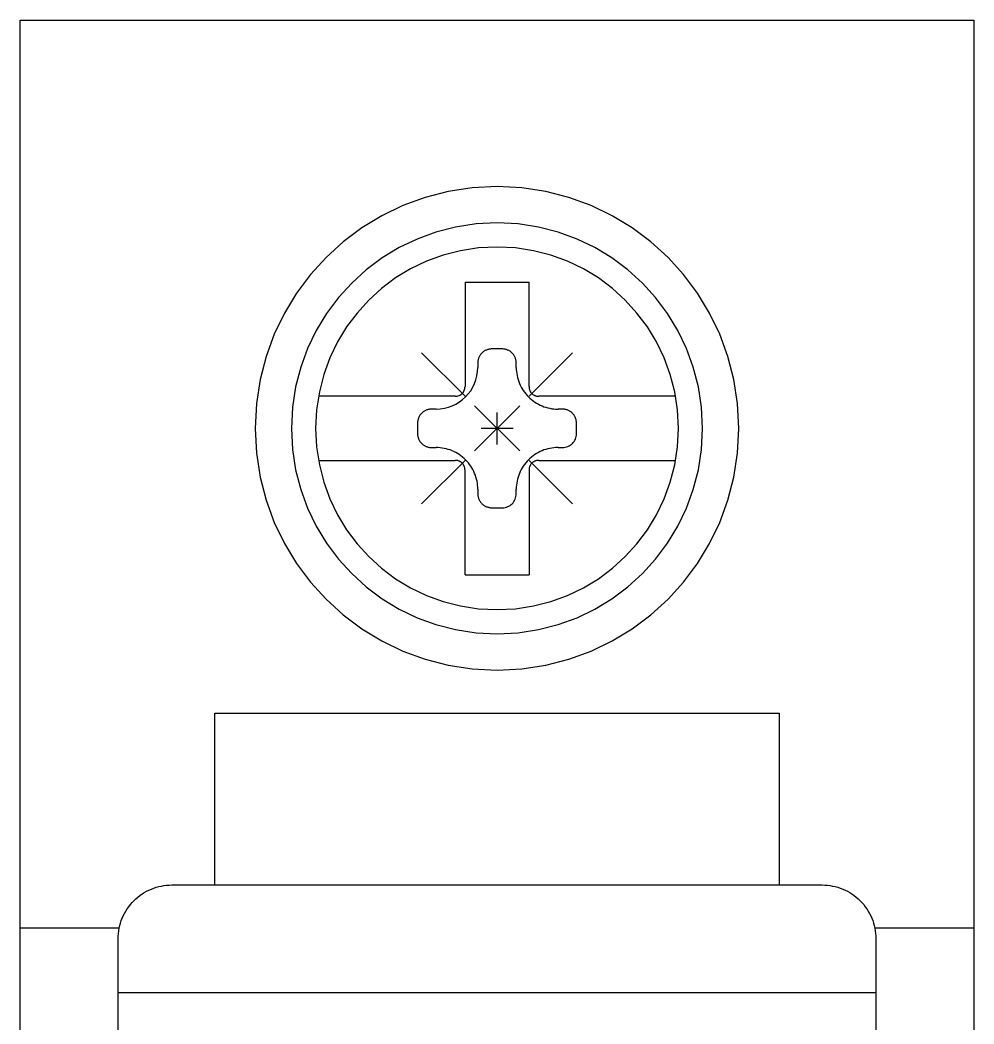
# Model space of a CAD drawing. Header units: millimetres. Extents: x 165 to 751, y 216 to 334.
# Drawn here: x 197.13 to 215.11, y 285.51 to 304.43 of the extents above; entities that cross this region are included whole.
import ezdxf

# ---------------------------------------------------------------- set-up
doc = ezdxf.new("R2010")
doc.units = ezdxf.units.MM

# ---------------------------------------------------------------- blocks, each defined once
blk = doc.blocks.new('*U1905')
for p, q in [((-8.986, 0), (-8.986, 79.4816)), ((-8.986, 79.4816), (8.986, 79.4816)), ((8.986, 79.4816), (8.986, 0)), ((-0.9184, 76.2504), (-1.3551, 76.1382)), ((-0.466, 76.3194), (-0.9184, 76.2504)), ((0, 76.3428), (-0.466, 76.3194)), ((0.4657, 76.3194), (0, 76.3428)), ((0, 76.3428), (0, 76.3428)), ((0.9182, 76.2504), (0.4657, 76.3194)), ((1.3547, 76.1382), (0.9182, 76.2504)), ((-1.3551, 76.1382), (-1.7736, 75.9849)), ((1.7734, 75.9849), (1.3547, 76.1382)), ((-1.7736, 75.9849), (-2.172, 75.7931)), ((2.1716, 75.7931), (1.7734, 75.9849)), ((-2.172, 75.7931), (-2.5476, 75.5649)), ((2.5473, 75.5649), (2.1716, 75.7931)), ((-2.5476, 75.5649), (-2.8984, 75.3026)), ((-0.7806, 75.5808), (-1.1518, 75.4854)), ((-0.3961, 75.6395), (-0.7806, 75.5808)), ((0, 75.6594), (-0.3961, 75.6395)), ((0.3958, 75.6395), (0, 75.6594)), ((0, 75.6594), (0, 75.6594)), ((0.7804, 75.5808), (0.3958, 75.6395)), ((1.1515, 75.4854), (0.7804, 75.5808)), ((2.898, 75.3026), (2.5473, 75.5649)), ((-2.8984, 75.3026), (-3.2218, 75.0084)), ((-1.5076, 75.3551), (-1.8463, 75.1921)), ((-1.1518, 75.4854), (-1.5076, 75.3551)), ((1.5074, 75.3551), (1.1515, 75.4854)), ((1.8458, 75.1921), (1.5074, 75.3551)), ((3.2217, 75.0084), (2.898, 75.3026)), ((-1.8463, 75.1921), (-2.1655, 74.998)), ((-0.6889, 75.1343), (-1.0164, 75.0502)), ((-0.3496, 75.1862), (-0.6889, 75.1343)), ((0, 75.2037), (-0.3496, 75.1862)), ((0.3493, 75.1862), (0, 75.2037)), ((0, 75.2037), (0, 75.2037)), ((0.6886, 75.1343), (0.3493, 75.1862)), ((1.016, 75.0502), (0.6886, 75.1343)), ((2.1651, 74.998), (1.8458, 75.1921)), ((-3.2218, 75.0084), (-3.516, 74.685)), ((-2.1655, 74.998), (-2.4637, 74.7751)), ((-1.3303, 74.9352), (-1.6291, 74.7914)), ((-1.0164, 75.0502), (-1.3303, 74.9352)), ((1.33, 74.9352), (1.016, 75.0502)), ((1.6286, 74.7914), (1.33, 74.9352)), ((2.4633, 74.7751), (2.1651, 74.998)), ((3.5156, 74.6849), (3.2217, 75.0084)), ((-2.4637, 74.7751), (-2.7386, 74.5251)), ((-1.6291, 74.7914), (-1.9108, 74.6202)), ((1.9105, 74.6202), (1.6286, 74.7914)), ((2.7384, 74.5251), (2.4633, 74.7751)), ((-3.516, 74.685), (-3.7783, 74.3342)), ((-1.9108, 74.6202), (-2.1739, 74.4236)), ((2.1736, 74.4236), (1.9105, 74.6202)), ((3.778, 74.3341), (3.5156, 74.6849)), ((-2.7386, 74.5251), (-2.9886, 74.2502)), ((-2.1739, 74.4236), (-2.4164, 74.2029)), ((-0.6033, 74.5444), (-0.6033, 72.5724)), ((-0.6033, 74.5444), (0.6033, 74.5444)), ((0.6033, 72.5724), (0.6033, 74.5444)), ((2.4163, 74.2029), (2.1736, 74.4236)), ((2.9883, 74.2502), (2.7384, 74.5251)), ((-3.7783, 74.3342), (-4.0065, 73.9586)), ((-2.9886, 74.2502), (-3.2115, 73.952)), ((-2.4164, 74.2029), (-2.6371, 73.9604)), ((2.6368, 73.9604), (2.4163, 74.2029)), ((3.2113, 73.952), (2.9883, 74.2502)), ((4.0062, 73.9585), (3.778, 74.3341)), ((-4.0065, 73.9586), (-4.1983, 73.5602)), ((-3.2115, 73.952), (-3.4056, 73.6328)), ((-2.6371, 73.9604), (-2.8337, 73.6973)), ((2.8335, 73.6973), (2.6368, 73.9604)), ((3.4052, 73.6328), (3.2113, 73.952)), ((4.1982, 73.5601), (4.0062, 73.9585)), ((-3.4056, 73.6328), (-3.5686, 73.2941)), ((-2.8337, 73.6973), (-3.0049, 73.4156)), ((3.0046, 73.4156), (2.8335, 73.6973)), ((3.5684, 73.2941), (3.4052, 73.6328)), ((-4.1983, 73.5602), (-4.3516, 73.1417)), ((-3.0049, 73.4156), (-3.1487, 73.1168)), ((3.1486, 73.1168), (3.0046, 73.4156)), ((4.3513, 73.1416), (4.1982, 73.5601)), ((-3.5686, 73.2941), (-3.6989, 72.9383)), ((-0.2659, 73.2237), (-0.2758, 73.2153)), ((-0.2558, 73.2318), (-0.2659, 73.2237)), ((-0.2452, 73.239), (-0.2558, 73.2318)), ((-0.2345, 73.246), (-0.2452, 73.239)), ((-0.2233, 73.2523), (-0.2345, 73.246)), ((-0.2118, 73.258), (-0.2233, 73.2523)), ((-0.2, 73.2631), (-0.2118, 73.258)), ((-0.1881, 73.2679), (-0.2, 73.2631)), ((-0.1759, 73.2718), (-0.1881, 73.2679)), ((-0.1636, 73.2753), (-0.1759, 73.2718)), ((-0.151, 73.278), (-0.1636, 73.2753)), ((-0.1384, 73.2803), (-0.151, 73.278)), ((-0.1255, 73.2818), (-0.1384, 73.2803)), ((-0.1126, 73.2827), (-0.1255, 73.2818)), ((-0.0995, 73.283), (-0.1126, 73.2827)), ((0.0996, 73.283), (-0.0995, 73.283)), ((-0.0995, 73.283), (-0.0995, 73.283)), ((0.1125, 73.2827), (0.0996, 73.283)), ((0.1255, 73.2818), (0.1125, 73.2827)), ((0.1382, 73.2803), (0.1255, 73.2818)), ((0.151, 73.278), (0.1382, 73.2803)), ((0.1634, 73.2753), (0.151, 73.278)), ((0.1758, 73.2718), (0.1634, 73.2753)), ((0.1879, 73.2679), (0.1758, 73.2718)), ((0.2, 73.2631), (0.1879, 73.2679)), ((0.2116, 73.258), (0.2, 73.2631)), ((0.2231, 73.2523), (0.2116, 73.258)), ((0.2342, 73.246), (0.2231, 73.2523)), ((0.2452, 73.239), (0.2342, 73.246)), ((0.2556, 73.2318), (0.2452, 73.239)), ((0.2659, 73.2237), (0.2556, 73.2318)), ((0.2757, 73.2153), (0.2659, 73.2237)), ((3.6986, 72.9383), (3.5684, 73.2941)), ((-4.3516, 73.1417), (-4.4638, 72.705)), ((-3.1487, 73.1168), (-3.2637, 72.8029)), ((-1.4223, 73.2092), (-0.6034, 72.3902)), ((-0.3617, 73.0337), (-0.362, 73.0206)), ((-0.3608, 73.0466), (-0.3617, 73.0337)), ((-0.3593, 73.0595), (-0.3608, 73.0466)), ((-0.357, 73.0721), (-0.3593, 73.0595)), ((-0.3543, 73.0847), (-0.357, 73.0721)), ((-0.3508, 73.097), (-0.3543, 73.0847)), ((-0.3469, 73.1092), (-0.3508, 73.097)), ((-0.3421, 73.1211), (-0.3469, 73.1092)), ((-0.337, 73.1329), (-0.3421, 73.1211)), ((-0.3313, 73.1444), (-0.337, 73.1329)), ((-0.325, 73.1556), (-0.3313, 73.1444)), ((-0.318, 73.1663), (-0.325, 73.1556)), ((-0.3107, 73.1769), (-0.318, 73.1663)), ((-0.3026, 73.187), (-0.3107, 73.1769)), ((-0.2942, 73.1969), (-0.3026, 73.187)), ((-0.2851, 73.2062), (-0.2942, 73.1969)), ((-0.2758, 73.2153), (-0.2851, 73.2062)), ((-0.2851, 73.2062), (-0.2851, 73.2062)), ((0.2852, 73.2062), (0.2757, 73.2153)), ((0.2941, 73.1969), (0.2852, 73.2062)), ((0.2852, 73.2062), (0.2852, 73.2062)), ((0.3025, 73.187), (0.2941, 73.1969)), ((0.3104, 73.1769), (0.3025, 73.187)), ((0.3179, 73.1663), (0.3104, 73.1769)), ((0.3247, 73.1556), (0.3179, 73.1663)), ((0.331, 73.1444), (0.3247, 73.1556)), ((0.3367, 73.1329), (0.331, 73.1444)), ((0.342, 73.1211), (0.3367, 73.1329)), ((0.3465, 73.1092), (0.342, 73.1211)), ((0.3506, 73.097), (0.3465, 73.1092)), ((0.3539, 73.0847), (0.3506, 73.097)), ((0.3569, 73.0721), (0.3539, 73.0847)), ((0.359, 73.0595), (0.3569, 73.0721)), ((0.3607, 73.0466), (0.359, 73.0595)), ((0.3616, 73.0337), (0.3607, 73.0466)), ((0.3621, 73.0206), (0.3616, 73.0337)), ((0.6035, 72.3902), (1.4223, 73.2092)), ((3.2633, 72.8029), (3.1486, 73.1168)), ((4.4637, 72.7049), (4.3513, 73.1416)), ((-3.6989, 72.9383), (-3.7943, 72.5671)), ((-0.3781, 72.7775), (-0.3662, 72.8557)), ((-0.3662, 72.8557), (-0.362, 72.936)), ((-0.362, 73.0206), (-0.362, 72.936)), ((0.3621, 72.936), (0.3621, 73.0206)), ((0.3621, 73.0206), (0.3621, 73.0206)), ((0.3621, 72.936), (0.3621, 72.936)), ((0.3621, 72.936), (0.363, 72.8971)), ((0.363, 72.8971), (0.3658, 72.8583)), ((0.3658, 72.8583), (0.3706, 72.8199)), ((3.7941, 72.5671), (3.6986, 72.9383)), ((-4.4638, 72.705), (-4.5329, 72.2526)), ((-3.2637, 72.8029), (-3.3478, 72.4754)), ((-0.424, 72.6296), (-0.3976, 72.7021)), ((-0.3976, 72.7021), (-0.3781, 72.7775)), ((0.3706, 72.8199), (0.3772, 72.7818)), ((0.3772, 72.7818), (0.3856, 72.7443)), ((0.3856, 72.7443), (0.3959, 72.7072)), ((0.3959, 72.7072), (0.4079, 72.6708)), ((0.4079, 72.6708), (0.4219, 72.6348)), ((3.3476, 72.4754), (3.2633, 72.8029)), ((4.5327, 72.2525), (4.4637, 72.7049)), ((-3.7943, 72.5671), (-3.8529, 72.1826)), ((-3.3478, 72.4754), (-3.3997, 72.1361)), ((-0.6452, 72.4567), (-0.6347, 72.4707)), ((-0.6347, 72.4707), (-0.6256, 72.4858)), ((-0.6256, 72.4858), (-0.6178, 72.5016)), ((-0.6178, 72.5016), (-0.6117, 72.5185)), ((-0.6117, 72.5185), (-0.6071, 72.5359)), ((-0.6071, 72.5359), (-0.6044, 72.5539)), ((-0.6044, 72.5539), (-0.6033, 72.5724)), ((-0.5419, 72.4354), (-0.4966, 72.4959)), ((-0.4966, 72.4959), (-0.4572, 72.5609)), ((-0.4572, 72.5609), (-0.424, 72.6296)), ((0.4219, 72.6348), (0.4373, 72.5998)), ((0.4373, 72.5998), (0.4546, 72.5654)), ((0.4546, 72.5654), (0.4735, 72.532)), ((0.4735, 72.532), (0.4942, 72.4993)), ((0.4942, 72.4993), (0.5163, 72.4678)), ((0.5163, 72.4678), (0.5402, 72.4372)), ((0.6033, 72.5724), (0.6033, 72.5724)), ((0.6033, 72.5724), (0.6034, 72.5635)), ((0.6034, 72.5635), (0.6041, 72.5545)), ((0.6041, 72.5545), (0.6051, 72.5457)), ((0.6051, 72.5457), (0.6068, 72.5368)), ((0.6068, 72.5368), (0.6086, 72.5282)), ((0.6086, 72.5282), (0.611, 72.5195)), ((0.611, 72.5195), (0.6138, 72.5111)), ((0.6138, 72.5111), (0.6171, 72.5027)), ((0.6171, 72.5027), (0.6205, 72.4948)), ((0.6205, 72.4948), (0.6246, 72.4868)), ((0.6246, 72.4868), (0.6289, 72.4791)), ((0.6289, 72.4791), (0.6338, 72.4714)), ((0.6338, 72.4714), (0.6389, 72.4642)), ((0.6389, 72.4642), (0.6445, 72.4571)), ((3.3995, 72.1361), (3.3476, 72.4754)), ((3.8527, 72.1826), (3.7941, 72.5671)), ((-0.7856, 72.3902), (-3.3635, 72.3902)), ((-0.7856, 72.3902), (-0.7671, 72.3913)), ((-0.7856, 72.3902), (-0.7856, 72.3902)), ((-0.7742, 72.2439), (-0.7092, 72.2833)), ((-0.7671, 72.3913), (-0.7491, 72.394)), ((-0.7491, 72.394), (-0.7317, 72.3985)), ((-0.7317, 72.3985), (-0.7148, 72.4046)), ((-0.7148, 72.4046), (-0.699, 72.4124)), ((-0.7092, 72.2833), (-0.6487, 72.3287)), ((-0.699, 72.4124), (-0.6839, 72.4215)), ((-0.6839, 72.4215), (-0.6699, 72.432)), ((-0.6699, 72.432), (-0.6568, 72.4436)), ((-0.6568, 72.4436), (-0.6452, 72.4567)), ((-0.6487, 72.3287), (-0.5926, 72.3794)), ((-0.5926, 72.3794), (-0.5419, 72.4354)), ((0.5402, 72.4372), (0.5656, 72.4078)), ((0.5656, 72.4078), (0.5927, 72.3793)), ((0.5927, 72.3793), (0.5927, 72.3793)), ((0.5927, 72.3793), (0.6209, 72.3525)), ((0.6209, 72.3525), (0.6503, 72.3271)), ((0.6445, 72.4571), (0.6503, 72.4503)), ((0.6503, 72.4503), (0.6567, 72.4436)), ((0.6503, 72.3271), (0.6808, 72.3034)), ((0.6567, 72.4436), (0.6567, 72.4436)), ((0.6567, 72.4436), (0.6631, 72.4375)), ((0.6631, 72.4375), (0.6699, 72.4316)), ((0.6699, 72.4316), (0.677, 72.4261)), ((0.677, 72.4261), (0.6844, 72.4209)), ((0.6808, 72.3034), (0.7125, 72.2811)), ((0.6844, 72.4209), (0.6918, 72.4162)), ((0.6918, 72.4162), (0.6996, 72.4118)), ((0.6996, 72.4118), (0.7076, 72.4078)), ((0.7076, 72.4078), (0.7158, 72.4041)), ((0.7125, 72.2811), (0.745, 72.2605)), ((0.7158, 72.4041), (0.724, 72.401)), ((0.724, 72.401), (0.7324, 72.3982)), ((0.7324, 72.3982), (0.741, 72.3959)), ((0.741, 72.3959), (0.7498, 72.3938)), ((0.7498, 72.3938), (0.7585, 72.3923)), ((0.7585, 72.3923), (0.7675, 72.3911)), ((0.7675, 72.3911), (0.7765, 72.3905)), ((0.7765, 72.3905), (0.7856, 72.3902)), ((3.3635, 72.3902), (0.7856, 72.3902)), ((-4.5329, 72.2526), (-4.5563, 71.7866)), ((-3.8529, 72.1826), (-3.8728, 71.7865)), ((-3.3997, 72.1361), (-3.4172, 71.7865)), ((-1.4005, 72.0893), (-1.4103, 72.0809)), ((-1.3904, 72.0974), (-1.4005, 72.0893)), ((-1.3798, 72.1047), (-1.3904, 72.0974)), ((-1.3691, 72.1117), (-1.3798, 72.1047)), ((-1.3579, 72.118), (-1.3691, 72.1117)), ((-1.3464, 72.1237), (-1.3579, 72.118)), ((-1.3346, 72.1288), (-1.3464, 72.1237)), ((-1.3227, 72.1336), (-1.3346, 72.1288)), ((-1.3105, 72.1375), (-1.3227, 72.1336)), ((-1.2982, 72.141), (-1.3105, 72.1375)), ((-1.2856, 72.1437), (-1.2982, 72.141)), ((-1.273, 72.146), (-1.2856, 72.1437)), ((-1.2601, 72.1475), (-1.273, 72.146)), ((-1.2472, 72.1484), (-1.2601, 72.1475)), ((-1.2341, 72.1487), (-1.2472, 72.1484)), ((-1.1493, 72.1487), (-1.2341, 72.1487)), ((-1.2341, 72.1487), (-1.2341, 72.1487)), ((-1.1493, 72.1487), (-1.069, 72.1529)), ((-1.1493, 72.1487), (-1.1493, 72.1487)), ((-1.069, 72.1529), (-0.9908, 72.1648)), ((-0.9908, 72.1648), (-0.9154, 72.1843)), ((-0.9154, 72.1843), (-0.8429, 72.2107)), ((-0.8429, 72.2107), (-0.7742, 72.2439)), ((-0.4266, 72.2133), (0.4267, 71.3598)), ((-0.4266, 71.3598), (0.4267, 72.2133)), ((0.0001, 71.4848), (0, 72.0883)), ((0.745, 72.2605), (0.7785, 72.2416)), ((0.7785, 72.2416), (0.8128, 72.2243)), ((0.8128, 72.2243), (0.848, 72.2087)), ((0.848, 72.2087), (0.8837, 72.1949)), ((0.8837, 72.1949), (0.9202, 72.1829)), ((0.9202, 72.1829), (0.9572, 72.1727)), ((0.9572, 72.1727), (0.995, 72.164)), ((0.995, 72.164), (1.0329, 72.1574)), ((1.0329, 72.1574), (1.0715, 72.1526)), ((1.0715, 72.1526), (1.1103, 72.1498)), ((1.1103, 72.1498), (1.1494, 72.1487)), ((1.2341, 72.1487), (1.1494, 72.1487)), ((1.247, 72.1484), (1.2341, 72.1487)), ((1.26, 72.1475), (1.247, 72.1484)), ((1.2727, 72.146), (1.26, 72.1475)), ((1.2855, 72.1437), (1.2727, 72.146)), ((1.2979, 72.141), (1.2855, 72.1437)), ((1.3103, 72.1375), (1.2979, 72.141)), ((1.3224, 72.1336), (1.3103, 72.1375)), ((1.3345, 72.1288), (1.3224, 72.1336)), ((1.3461, 72.1237), (1.3345, 72.1288)), ((1.3576, 72.118), (1.3461, 72.1237)), ((1.3687, 72.1117), (1.3576, 72.118)), ((1.3797, 72.1047), (1.3687, 72.1117)), ((1.3901, 72.0974), (1.3797, 72.1047)), ((1.4004, 72.0893), (1.3901, 72.0974)), ((1.4102, 72.0809), (1.4004, 72.0893)), ((3.4172, 71.7865), (3.3995, 72.1361)), ((3.8728, 71.7865), (3.8527, 72.1826)), ((4.5563, 71.7865), (4.5327, 72.2525)), ((-1.4962, 71.8994), (-1.4965, 71.8863)), ((-1.4953, 71.9123), (-1.4962, 71.8994)), ((-1.4938, 71.9252), (-1.4953, 71.9123)), ((-1.4915, 71.9378), (-1.4938, 71.9252)), ((-1.4888, 71.9504), (-1.4915, 71.9378)), ((-1.4853, 71.9627), (-1.4888, 71.9504)), ((-1.4814, 71.9749), (-1.4853, 71.9627)), ((-1.4766, 71.9868), (-1.4814, 71.9749)), ((-1.4715, 71.9986), (-1.4766, 71.9868)), ((-1.4658, 72.0101), (-1.4715, 71.9986)), ((-1.4595, 72.0213), (-1.4658, 72.0101)), ((-1.4525, 72.032), (-1.4595, 72.0213)), ((-1.4452, 72.0426), (-1.4525, 72.032)), ((-1.4371, 72.0527), (-1.4452, 72.0426)), ((-1.4287, 72.0625), (-1.4371, 72.0527)), ((-1.4196, 72.0718), (-1.4287, 72.0625)), ((-1.4103, 72.0809), (-1.4196, 72.0718)), ((-1.4196, 72.0718), (-1.4196, 72.0718)), ((1.4197, 72.0718), (1.4102, 72.0809)), ((1.4286, 72.0625), (1.4197, 72.0718)), ((1.4197, 72.0718), (1.4197, 72.0718)), ((1.437, 72.0527), (1.4286, 72.0625)), ((1.4449, 72.0426), (1.437, 72.0527)), ((1.4524, 72.032), (1.4449, 72.0426)), ((1.4592, 72.0213), (1.4524, 72.032)), ((1.4655, 72.0101), (1.4592, 72.0213)), ((1.4712, 71.9986), (1.4655, 72.0101)), ((1.4766, 71.9868), (1.4712, 71.9986)), ((1.4811, 71.9749), (1.4766, 71.9868)), ((1.4851, 71.9627), (1.4811, 71.9749)), ((1.4884, 71.9504), (1.4851, 71.9627)), ((1.4914, 71.9378), (1.4884, 71.9504)), ((1.4935, 71.9252), (1.4914, 71.9378)), ((1.4952, 71.9123), (1.4935, 71.9252)), ((1.4961, 71.8994), (1.4952, 71.9123)), ((1.4966, 71.8863), (1.4961, 71.8994)), ((-4.5563, 71.7866), (-4.5563, 71.7866)), ((-4.5563, 71.7866), (-4.5329, 71.3209)), ((-3.8728, 71.7865), (-3.8728, 71.7865)), ((-3.8728, 71.7865), (-3.8529, 71.3907)), ((-3.4172, 71.7865), (-3.4172, 71.7865)), ((-3.4172, 71.7865), (-3.3997, 71.4372)), ((-1.4965, 71.8863), (-1.4965, 71.6868)), ((0.3018, 71.7866), (-0.3017, 71.7865)), ((1.4966, 71.6868), (1.4966, 71.8863)), ((1.4966, 71.8863), (1.4966, 71.8863)), ((3.3995, 71.4372), (3.4172, 71.7865)), ((3.4172, 71.7865), (3.4172, 71.7865)), ((3.8527, 71.3907), (3.8728, 71.7865)), ((3.8728, 71.7865), (3.8728, 71.7865)), ((4.5327, 71.3208), (4.5563, 71.7865)), ((4.5563, 71.7865), (4.5563, 71.7865)), ((-1.4965, 71.6868), (-1.4965, 71.6868)), ((-1.4965, 71.6868), (-1.4962, 71.6739)), ((-1.4962, 71.6739), (-1.4953, 71.661)), ((-1.4953, 71.661), (-1.4938, 71.6483)), ((-1.4938, 71.6483), (-1.4915, 71.6355)), ((-1.4915, 71.6355), (-1.4888, 71.6231)), ((-1.4888, 71.6231), (-1.4853, 71.6107)), ((-1.4853, 71.6107), (-1.4814, 71.5986)), ((-1.4814, 71.5986), (-1.4766, 71.5865)), ((-1.4766, 71.5865), (-1.4715, 71.5749)), ((-1.4715, 71.5749), (-1.4658, 71.5634)), ((-1.4658, 71.5634), (-1.4595, 71.5523)), ((-1.4595, 71.5523), (-1.4525, 71.5413)), ((-1.4525, 71.5413), (-1.4452, 71.5309)), ((-1.4452, 71.5309), (-1.4371, 71.5206)), ((-1.4371, 71.5206), (-1.4287, 71.5108)), ((1.4197, 71.5013), (1.4365, 71.5201)), ((1.4365, 71.5201), (1.4516, 71.5403)), ((1.4516, 71.5403), (1.4647, 71.562)), ((1.4647, 71.562), (1.4759, 71.5848)), ((1.4759, 71.5848), (1.4846, 71.609)), ((1.4846, 71.609), (1.4912, 71.6341)), ((1.4912, 71.6341), (1.4951, 71.6601)), ((1.4951, 71.6601), (1.4966, 71.6868)), ((-3.8529, 71.3907), (-3.7943, 71.0061)), ((-3.3997, 71.4372), (-3.3478, 71.0979)), ((-1.4287, 71.5108), (-1.4196, 71.5013)), ((-1.4196, 71.5013), (-1.4196, 71.5013)), ((-1.4196, 71.5013), (-1.4103, 71.4924)), ((-1.4103, 71.4924), (-1.4005, 71.484)), ((-1.4005, 71.484), (-1.3904, 71.4761)), ((-1.3904, 71.4761), (-1.3798, 71.4686)), ((-1.3798, 71.4686), (-1.3691, 71.4618)), ((-1.3691, 71.4618), (-1.3579, 71.4555)), ((-1.3579, 71.4555), (-1.3464, 71.4498)), ((-1.3464, 71.4498), (-1.3346, 71.4444)), ((-1.3346, 71.4444), (-1.3227, 71.4399)), ((-1.3227, 71.4399), (-1.3105, 71.4359)), ((-1.3105, 71.4359), (-1.2982, 71.4326)), ((-1.2982, 71.4326), (-1.2856, 71.4296)), ((-1.2856, 71.4296), (-1.273, 71.4275)), ((-1.273, 71.4275), (-1.2601, 71.4258)), ((-1.2601, 71.4258), (-1.2472, 71.4249)), ((-1.2472, 71.4249), (-1.2341, 71.4244)), ((-1.2341, 71.4244), (-1.1493, 71.4244)), ((-1.1104, 71.4235), (-1.1493, 71.4244)), ((-1.0716, 71.4207), (-1.1104, 71.4235)), ((-1.0332, 71.4159), (-1.0716, 71.4207)), ((-0.9951, 71.4092), (-1.0332, 71.4159)), ((-0.9576, 71.4008), (-0.9951, 71.4092)), ((-0.9205, 71.3905), (-0.9576, 71.4008)), ((-0.8841, 71.3785), (-0.9205, 71.3905)), ((-0.8481, 71.3645), (-0.8841, 71.3785)), ((-0.8131, 71.3491), (-0.8481, 71.3645)), ((-0.7787, 71.3318), (-0.8131, 71.3491)), ((-0.7453, 71.3129), (-0.7787, 71.3318)), ((0.7785, 71.3318), (0.745, 71.3129)), ((0.8128, 71.3491), (0.7785, 71.3318)), ((0.848, 71.3645), (0.8128, 71.3491)), ((0.8837, 71.3785), (0.848, 71.3645)), ((0.9202, 71.3905), (0.8837, 71.3785)), ((0.9572, 71.4008), (0.9202, 71.3905)), ((0.995, 71.4092), (0.9572, 71.4008)), ((1.0329, 71.4159), (0.995, 71.4092)), ((1.0715, 71.4207), (1.0329, 71.4159)), ((1.1103, 71.4235), (1.0715, 71.4207)), ((1.1494, 71.4244), (1.1103, 71.4235)), ((1.1494, 71.4244), (1.2341, 71.4244)), ((1.1494, 71.4244), (1.1494, 71.4244)), ((1.2341, 71.4244), (1.2608, 71.4259)), ((1.2341, 71.4244), (1.2341, 71.4244)), ((1.2608, 71.4259), (1.2869, 71.4298)), ((1.2869, 71.4298), (1.312, 71.4364)), ((1.312, 71.4364), (1.3362, 71.4451)), ((1.3362, 71.4451), (1.359, 71.4563)), ((1.359, 71.4563), (1.3807, 71.4694)), ((1.3807, 71.4694), (1.4009, 71.4845)), ((1.4009, 71.4845), (1.4197, 71.5013)), ((3.3476, 71.0979), (3.3995, 71.4372)), ((3.7941, 71.0061), (3.8527, 71.3907)), ((-4.5329, 71.3209), (-4.4639, 70.8684)), ((-3.3635, 71.1829), (-0.7856, 71.1829)), ((-1.4223, 70.3639), (-0.6034, 71.1829)), ((-0.7768, 71.1828), (-0.7856, 71.1829)), ((-0.7678, 71.1821), (-0.7768, 71.1828)), ((-0.759, 71.1811), (-0.7678, 71.1821)), ((-0.75, 71.1794), (-0.759, 71.1811)), ((-0.7414, 71.1776), (-0.75, 71.1794)), ((-0.7126, 71.2922), (-0.7453, 71.3129)), ((-0.7327, 71.1752), (-0.7414, 71.1776)), ((-0.7243, 71.1724), (-0.7327, 71.1752)), ((-0.7159, 71.1691), (-0.7243, 71.1724)), ((-0.708, 71.1657), (-0.7159, 71.1691)), ((-0.681, 71.2701), (-0.7126, 71.2922)), ((-0.7, 71.1616), (-0.708, 71.1657)), ((-0.6923, 71.1573), (-0.7, 71.1616)), ((-0.6846, 71.1524), (-0.6923, 71.1573)), ((-0.6773, 71.1474), (-0.6846, 71.1524)), ((-0.6504, 71.2462), (-0.681, 71.2701)), ((-0.6702, 71.1418), (-0.6773, 71.1474)), ((-0.6634, 71.136), (-0.6702, 71.1418)), ((-0.621, 71.2209), (-0.6504, 71.2462)), ((-0.5926, 71.1938), (-0.621, 71.2209)), ((-0.5658, 71.1656), (-0.5926, 71.1938)), ((-0.5926, 71.1938), (-0.5926, 71.1938)), ((-0.5404, 71.1361), (-0.5658, 71.1656)), ((0.5656, 71.1656), (0.5402, 71.1361)), ((0.5927, 71.1938), (0.5656, 71.1656)), ((0.6209, 71.2209), (0.5927, 71.1938)), ((0.5927, 71.1938), (0.5927, 71.1938)), ((0.6035, 71.1829), (1.4223, 70.3639)), ((0.6503, 71.2462), (0.6209, 71.2209)), ((0.6808, 71.2701), (0.6503, 71.2462)), ((0.6699, 71.1418), (0.6631, 71.136)), ((0.677, 71.1474), (0.6699, 71.1418)), ((0.6844, 71.1524), (0.677, 71.1474)), ((0.7125, 71.2922), (0.6808, 71.2701)), ((0.6918, 71.1573), (0.6844, 71.1524)), ((0.6996, 71.1616), (0.6918, 71.1573)), ((0.7076, 71.1657), (0.6996, 71.1616)), ((0.7158, 71.1691), (0.7076, 71.1657)), ((0.745, 71.3129), (0.7125, 71.2922)), ((0.724, 71.1724), (0.7158, 71.1691)), ((0.7324, 71.1752), (0.724, 71.1724)), ((0.741, 71.1776), (0.7324, 71.1752)), ((0.7498, 71.1794), (0.741, 71.1776)), ((0.7585, 71.1811), (0.7498, 71.1794)), ((0.7675, 71.1821), (0.7585, 71.1811)), ((0.7765, 71.1828), (0.7675, 71.1821)), ((0.7856, 71.1829), (0.7765, 71.1828)), ((0.7856, 71.1829), (0.7856, 71.1829)), ((0.7856, 71.1829), (3.3635, 71.1829)), ((4.4637, 70.8683), (4.5327, 71.3208)), ((-3.7943, 71.0061), (-3.6989, 70.635)), ((-3.3478, 71.0979), (-3.2637, 70.7705)), ((-0.6567, 71.1296), (-0.6634, 71.136)), ((-0.6506, 71.1232), (-0.6567, 71.1296)), ((-0.6567, 71.1296), (-0.6567, 71.1296)), ((-0.6447, 71.1164), (-0.6506, 71.1232)), ((-0.6392, 71.1093), (-0.6447, 71.1164)), ((-0.634, 71.1019), (-0.6392, 71.1093)), ((-0.6293, 71.0945), (-0.634, 71.1019)), ((-0.6249, 71.0867), (-0.6293, 71.0945)), ((-0.6209, 71.0787), (-0.6249, 71.0867)), ((-0.6172, 71.0705), (-0.6209, 71.0787)), ((-0.6141, 71.0623), (-0.6172, 71.0705)), ((-0.6113, 71.0539), (-0.6141, 71.0623)), ((-0.609, 71.0453), (-0.6113, 71.0539)), ((-0.6069, 71.0365), (-0.609, 71.0453)), ((-0.6054, 71.0278), (-0.6069, 71.0365)), ((-0.6042, 71.0188), (-0.6054, 71.0278)), ((-0.6036, 71.0098), (-0.6042, 71.0188)), ((-0.6033, 71.0007), (-0.6036, 71.0098)), ((-0.6033, 71.0007), (-0.6033, 71.0007)), ((-0.6033, 69.0287), (-0.6033, 71.0007)), ((-0.5167, 71.1056), (-0.5404, 71.1361)), ((-0.4944, 71.0739), (-0.5167, 71.1056)), ((-0.4738, 71.0414), (-0.4944, 71.0739)), ((-0.4549, 71.0079), (-0.4738, 71.0414)), ((-0.4376, 70.9736), (-0.4549, 71.0079)), ((-0.422, 70.9384), (-0.4376, 70.9736)), ((0.4373, 70.9736), (0.4219, 70.9384)), ((0.4546, 71.0079), (0.4373, 70.9736)), ((0.4735, 71.0414), (0.4546, 71.0079)), ((0.4942, 71.0739), (0.4735, 71.0414)), ((0.5163, 71.1056), (0.4942, 71.0739)), ((0.5402, 71.1361), (0.5163, 71.1056)), ((0.6034, 71.0098), (0.6033, 71.0007)), ((0.6033, 71.0007), (0.6033, 69.0287)), ((0.6041, 71.0188), (0.6034, 71.0098)), ((0.6051, 71.0278), (0.6041, 71.0188)), ((0.6068, 71.0365), (0.6051, 71.0278)), ((0.6086, 71.0453), (0.6068, 71.0365)), ((0.611, 71.0539), (0.6086, 71.0453)), ((0.6138, 71.0623), (0.611, 71.0539)), ((0.6171, 71.0705), (0.6138, 71.0623)), ((0.6205, 71.0787), (0.6171, 71.0705)), ((0.6246, 71.0867), (0.6205, 71.0787)), ((0.6289, 71.0945), (0.6246, 71.0867)), ((0.6338, 71.1019), (0.6289, 71.0945)), ((0.6389, 71.1093), (0.6338, 71.1019)), ((0.6445, 71.1164), (0.6389, 71.1093)), ((0.6503, 71.1232), (0.6445, 71.1164)), ((0.6567, 71.1296), (0.6503, 71.1232)), ((0.6631, 71.136), (0.6567, 71.1296)), ((0.6567, 71.1296), (0.6567, 71.1296)), ((3.2633, 70.7705), (3.3476, 71.0979)), ((3.6986, 70.635), (3.7941, 71.0061)), ((-4.4639, 70.8684), (-4.3517, 70.4319)), ((-3.2637, 70.7705), (-3.1487, 70.4565)), ((-0.4082, 70.9027), (-0.422, 70.9384)), ((-0.3962, 70.8662), (-0.4082, 70.9027)), ((-0.386, 70.8292), (-0.3962, 70.8662)), ((-0.3773, 70.7915), (-0.386, 70.8292)), ((-0.3707, 70.7536), (-0.3773, 70.7915)), ((0.3772, 70.7915), (0.3706, 70.7536)), ((0.3856, 70.8292), (0.3772, 70.7915)), ((0.3959, 70.8662), (0.3856, 70.8292)), ((0.4079, 70.9027), (0.3959, 70.8662)), ((0.4219, 70.9384), (0.4079, 70.9027)), ((3.1486, 70.4565), (3.2633, 70.7705)), ((4.3513, 70.4318), (4.4637, 70.8683)), ((-3.6989, 70.635), (-3.5686, 70.2791)), ((-0.3659, 70.715), (-0.3707, 70.7536)), ((-0.3631, 70.6762), (-0.3659, 70.715)), ((-0.362, 70.6371), (-0.3631, 70.6762)), ((-0.362, 70.6371), (-0.362, 70.5524)), ((-0.362, 70.6371), (-0.362, 70.6371)), ((0.363, 70.6762), (0.3621, 70.6371)), ((0.3621, 70.5524), (0.3621, 70.6371)), ((0.3658, 70.715), (0.363, 70.6762)), ((0.3706, 70.7536), (0.3658, 70.715)), ((3.5684, 70.2791), (3.6986, 70.635)), ((-4.3517, 70.4319), (-4.1984, 70.0132)), ((-3.1487, 70.4565), (-3.0049, 70.1579)), ((-0.362, 70.5524), (-0.362, 70.5524)), ((-0.362, 70.5524), (-0.3617, 70.5395)), ((-0.3617, 70.5395), (-0.3608, 70.5265)), ((-0.3608, 70.5265), (-0.3593, 70.5138)), ((-0.3593, 70.5138), (-0.357, 70.501)), ((-0.357, 70.501), (-0.3543, 70.4886)), ((-0.3543, 70.4886), (-0.3508, 70.4762)), ((-0.3508, 70.4762), (-0.3469, 70.4641)), ((-0.3469, 70.4641), (-0.3421, 70.452)), ((-0.3421, 70.452), (-0.337, 70.4404)), ((-0.337, 70.4404), (-0.3313, 70.4289)), ((-0.3313, 70.4289), (-0.325, 70.4178)), ((-0.325, 70.4178), (-0.318, 70.4068)), ((-0.318, 70.4068), (-0.3107, 70.3964)), ((-0.3107, 70.3964), (-0.3026, 70.3861)), ((-0.3026, 70.3861), (-0.2942, 70.3763)), ((0.2851, 70.3668), (0.3019, 70.3856)), ((0.3019, 70.3856), (0.3171, 70.4058)), ((0.3171, 70.4058), (0.3302, 70.4275)), ((0.3302, 70.4275), (0.3414, 70.4503)), ((0.3414, 70.4503), (0.3501, 70.4745)), ((0.3501, 70.4745), (0.3567, 70.4996)), ((0.3567, 70.4996), (0.3606, 70.5257)), ((0.3606, 70.5257), (0.3621, 70.5524)), ((3.0046, 70.1579), (3.1486, 70.4565)), ((4.1982, 70.0131), (4.3513, 70.4318)), ((-3.5686, 70.2791), (-3.4056, 69.9407)), ((-0.2942, 70.3763), (-0.2851, 70.3668)), ((-0.2851, 70.3668), (-0.2851, 70.3668)), ((-0.2851, 70.3668), (-0.2758, 70.3579)), ((-0.2758, 70.3579), (-0.2659, 70.3495)), ((-0.2659, 70.3495), (-0.2558, 70.3416)), ((-0.2558, 70.3416), (-0.2452, 70.3341)), ((-0.2452, 70.3341), (-0.2345, 70.3273)), ((-0.2345, 70.3273), (-0.2233, 70.321)), ((-0.2233, 70.321), (-0.2118, 70.3153)), ((-0.2118, 70.3153), (-0.2, 70.31)), ((-0.2, 70.31), (-0.1881, 70.3055)), ((-0.1881, 70.3055), (-0.1759, 70.3014)), ((-0.1759, 70.3014), (-0.1636, 70.2981)), ((-0.1636, 70.2981), (-0.151, 70.2951)), ((-0.151, 70.2951), (-0.1384, 70.293)), ((-0.1384, 70.293), (-0.1255, 70.2913)), ((-0.1255, 70.2913), (-0.1126, 70.2904)), ((-0.1126, 70.2904), (-0.0995, 70.2899)), ((-0.0995, 70.2899), (0.0996, 70.2899)), ((0.0996, 70.2899), (0.1263, 70.2914)), ((0.0996, 70.2899), (0.0996, 70.2899)), ((0.1263, 70.2914), (0.1523, 70.2953)), ((0.1523, 70.2953), (0.1774, 70.3019)), ((0.1774, 70.3019), (0.2016, 70.3106)), ((0.2016, 70.3106), (0.2244, 70.3218)), ((0.2244, 70.3218), (0.2461, 70.3349)), ((0.2461, 70.3349), (0.2663, 70.35)), ((0.2663, 70.35), (0.2851, 70.3668)), ((3.4052, 69.9407), (3.5684, 70.2791)), ((-4.1984, 70.0132), (-4.0066, 69.615)), ((-3.0049, 70.1579), (-2.8337, 69.8761)), ((2.8335, 69.8761), (3.0046, 70.1579)), ((4.0062, 69.6149), (4.1982, 70.0131)), ((-3.4056, 69.9407), (-3.2115, 69.6214)), ((-2.8337, 69.8761), (-2.6371, 69.613)), ((2.6368, 69.613), (2.8335, 69.8761)), ((3.2113, 69.6214), (3.4052, 69.9407)), ((-4.0066, 69.615), (-3.7784, 69.2393)), ((-3.2115, 69.6214), (-2.9886, 69.3232)), ((-2.6371, 69.613), (-2.4164, 69.3703)), ((2.4163, 69.3703), (2.6368, 69.613)), ((2.9883, 69.3232), (3.2113, 69.6214)), ((3.778, 69.2392), (4.0062, 69.6149)), ((-2.9886, 69.3232), (-2.7386, 69.0481)), ((-2.4164, 69.3703), (-2.1739, 69.1498)), ((2.1736, 69.1498), (2.4163, 69.3703)), ((2.7384, 69.0481), (2.9883, 69.3232)), ((-3.7784, 69.2393), (-3.5161, 68.8886)), ((-2.1739, 69.1498), (-1.9108, 68.9531)), ((1.9105, 68.9531), (2.1736, 69.1498)), ((3.5156, 68.8885), (3.778, 69.2392)), ((-3.5161, 68.8886), (-3.2219, 68.5649)), ((-2.7386, 69.0481), (-2.4637, 68.7982)), ((-1.9108, 68.9531), (-1.6291, 68.782)), ((-0.6033, 69.0287), (0.6033, 69.0287)), ((1.6286, 68.782), (1.9105, 68.9531)), ((2.4633, 68.7982), (2.7384, 69.0481)), ((3.2217, 68.5648), (3.5156, 68.8885)), ((-2.4637, 68.7982), (-2.1655, 68.5752)), ((-1.6291, 68.782), (-1.3303, 68.638)), ((1.33, 68.638), (1.6286, 68.782)), ((2.1651, 68.5752), (2.4633, 68.7982)), ((-3.2219, 68.5649), (-2.8984, 68.271)), ((-2.1655, 68.5752), (-1.8463, 68.3813)), ((-1.3303, 68.638), (-1.0164, 68.5233)), ((-1.0164, 68.5233), (-0.6889, 68.439)), ((0.6886, 68.439), (1.016, 68.5233)), ((1.016, 68.5233), (1.33, 68.638)), ((1.8458, 68.3813), (2.1651, 68.5752)), ((2.898, 68.2709), (3.2217, 68.5648)), ((-1.8463, 68.3813), (-1.5076, 68.2181)), ((-0.6889, 68.439), (-0.3496, 68.3871)), ((-0.3496, 68.3871), (0, 68.3694)), ((0, 68.3694), (0.3493, 68.3871)), ((0, 68.3694), (0, 68.3694)), ((0.3493, 68.3871), (0.6886, 68.439)), ((1.5074, 68.2181), (1.8458, 68.3813)), ((-2.8984, 68.271), (-2.5476, 68.0086)), ((-1.5076, 68.2181), (-1.1518, 68.0879)), ((1.1515, 68.0879), (1.5074, 68.2181)), ((2.5473, 68.0086), (2.898, 68.2709)), ((-2.5476, 68.0086), (-2.172, 67.7804)), ((-1.1518, 68.0879), (-0.7806, 67.9924)), ((-0.7806, 67.9924), (-0.3961, 67.9338)), ((-0.3961, 67.9338), (0, 67.9137)), ((0, 67.9137), (0.3958, 67.9338)), ((0.3958, 67.9338), (0.7804, 67.9924)), ((0.7804, 67.9924), (1.1515, 68.0879)), ((2.1716, 67.7804), (2.5473, 68.0086)), ((-2.172, 67.7804), (-1.7736, 67.5884)), ((0, 67.9137), (0, 67.9137)), ((1.7734, 67.5884), (2.1716, 67.7804)), ((-1.7736, 67.5884), (-1.3551, 67.4353)), ((1.3547, 67.4353), (1.7734, 67.5884)), ((-1.3551, 67.4353), (-0.9184, 67.3229)), ((0.9181, 67.3229), (1.3547, 67.4353)), ((-0.9184, 67.3229), (-0.466, 67.2539)), ((-0.466, 67.2539), (0, 67.2303)), ((0, 67.2303), (0.4657, 67.2539)), ((0, 67.2303), (0, 67.2303)), ((0.4657, 67.2539), (0.9181, 67.3229)), ((-5.3156, 63.1802), (-5.3156, 66.4202)), ((-5.3156, 66.4202), (5.3157, 66.4202)), ((5.3157, 66.4202), (5.3157, 63.1802)), ((-6.7282, 62.9818), (-6.6875, 63.0102)), ((-6.6875, 63.0102), (-6.6458, 63.0368)), ((-6.6458, 63.0368), (-6.6026, 63.0611)), ((-6.6026, 63.0611), (-6.5585, 63.0833)), ((-6.5585, 63.0833), (-6.5132, 63.1032)), ((-6.5132, 63.1032), (-6.4672, 63.1211)), ((-6.4672, 63.1211), (-6.4203, 63.1366)), ((-6.4203, 63.1366), (-6.3727, 63.1499)), ((-6.3727, 63.1499), (-6.3242, 63.1607)), ((-6.3242, 63.1607), (-6.2754, 63.1694)), ((-6.2754, 63.1694), (-6.2259, 63.1754)), ((-6.2259, 63.1754), (-6.176, 63.179)), ((-6.176, 63.179), (-6.1256, 63.1802)), ((-6.1256, 63.1802), (-5.3156, 63.1802)), ((-5.3156, 63.1802), (5.3157, 63.1802)), ((5.3157, 63.1802), (6.1257, 63.1802)), ((6.1257, 63.1802), (6.1257, 63.1802)), ((6.1257, 63.1802), (6.1758, 63.179)), ((6.1758, 63.179), (6.2257, 63.1754)), ((6.2257, 63.1754), (6.2751, 63.1694)), ((6.2751, 63.1694), (6.324, 63.1607)), ((6.324, 63.1607), (6.3722, 63.1499)), ((6.3722, 63.1499), (6.4199, 63.1366)), ((6.4199, 63.1366), (6.4668, 63.1211)), ((6.4668, 63.1211), (6.513, 63.1032)), ((6.513, 63.1032), (6.5581, 63.0833)), ((6.5581, 63.0833), (6.6022, 63.0611)), ((6.6022, 63.0611), (6.6452, 63.0368)), ((6.6452, 63.0368), (6.6872, 63.0102)), ((6.6872, 63.0102), (6.7277, 62.9818)), ((-6.909, 62.8096), (-6.8764, 62.8475)), ((-6.8764, 62.8475), (-6.8416, 62.8837)), ((-6.8416, 62.8837), (-6.8054, 62.9185)), ((-6.8416, 62.8837), (-6.8416, 62.8837)), ((-6.8054, 62.9185), (-6.7675, 62.9511)), ((-6.7675, 62.9511), (-6.7282, 62.9818)), ((6.7277, 62.9818), (6.7672, 62.9511)), ((6.7672, 62.9511), (6.8051, 62.9185)), ((6.8051, 62.9185), (6.8416, 62.8837)), ((6.8416, 62.8837), (6.8416, 62.8837)), ((6.8416, 62.8837), (6.8761, 62.8475)), ((6.8761, 62.8475), (6.9087, 62.8096)), ((-7.0412, 62.6006), (-7.019, 62.6447)), ((-7.019, 62.6447), (-6.9947, 62.6879)), ((-6.9947, 62.6879), (-6.9681, 62.7296)), ((-6.9681, 62.7296), (-6.9397, 62.7703)), ((-6.9397, 62.7703), (-6.909, 62.8096)), ((6.9087, 62.8096), (6.9392, 62.7703)), ((6.9392, 62.7703), (6.9679, 62.7296)), ((6.9679, 62.7296), (6.9943, 62.6879)), ((6.9943, 62.6879), (7.0187, 62.6447)), ((7.0187, 62.6447), (7.0409, 62.6006)), ((-7.1078, 62.4148), (-7.0945, 62.4624)), ((-7.0945, 62.4624), (-7.079, 62.5093)), ((-7.079, 62.5093), (-7.0611, 62.5553)), ((-7.0611, 62.5553), (-7.0412, 62.6006)), ((7.0409, 62.6006), (7.061, 62.5553)), ((7.061, 62.5553), (7.0787, 62.5093)), ((7.0787, 62.5093), (7.0943, 62.4624)), ((7.0943, 62.4624), (7.1075, 62.4148)), ((-8.986, 62.3702), (-7.1177, 62.3702)), ((-7.1369, 62.2181), (-7.1333, 62.268)), ((-7.1333, 62.268), (-7.1273, 62.3175)), ((-7.1273, 62.3175), (-7.1186, 62.3663)), ((-7.1186, 62.3663), (-7.1078, 62.4148)), ((7.1075, 62.4148), (7.1185, 62.3663)), ((7.1177, 62.3702), (8.986, 62.3702)), ((7.1185, 62.3663), (7.1269, 62.3175)), ((7.1269, 62.3175), (7.1332, 62.268)), ((7.1332, 62.268), (7.1368, 62.2181)), ((-7.1381, 62.1677), (-7.1369, 62.2181)), ((-7.1381, 60.1427), (-7.1381, 62.1677)), ((-7.1381, 62.1677), (-7.1381, 62.1677)), ((7.1368, 62.2181), (7.1382, 62.1677)), ((7.1382, 62.1677), (7.1382, 60.1427)), ((-7.1381, 61.1552), (7.1382, 61.1552))]:
    blk.add_line(p, q)

msp = doc.modelspace()

# ---------------------------------------------------------------- block references
msp.add_blockref('*U1905', (206.12, 224.946))

doc.saveas('drawing.dxf')
